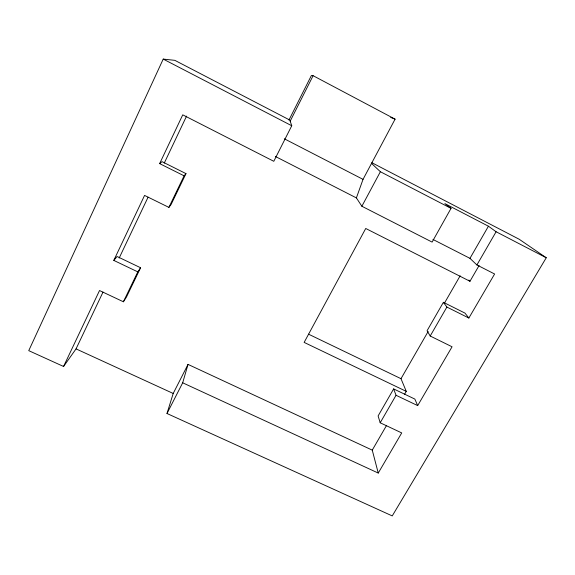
<?xml version="1.0" encoding="UTF-8"?>
<svg xmlns="http://www.w3.org/2000/svg" width="575" height="575" viewBox="0 0 575 575"><rect width="100%" height="100%" fill="white"/><g stroke="black" fill="none" stroke-linecap="round" stroke-linejoin="round"><path stroke-width="0.86" d="M182.685 382.799L188.025 364.399L372.255 450.132L378.249 473.06L182.685 382.799L166.994 413.504L392.243 515.912L546.25 257.751L519.189 239.25L371.838 162.689M166.994 413.504L173.204 393.465L188.025 364.399M546.25 257.751L496.103 231.747L488.434 226.212L444.863 203.6L451.03 208.366L432.098 242.089L361.869 206.252L356.392 197.901L363.033 179.364L395.09 119.154L313.102 75.692L311.398 75.49L288.952 120.082M159.642 163.616L162.049 161.654L185.984 173.621L184.101 175.828L159.642 163.616L182.742 114.835L273.793 161.302L291.748 125.753L289.822 120.082L174.843 60.346L163.221 59.088L28.75 350.649L63.566 366.476L76.044 348.888L103.004 292.107M63.566 366.476L99.532 290.533L123.395 301.774L126.442 297.074L140.588 267.749L117.084 256.5L113.8 260.41L137.806 271.874L140.588 267.749M113.8 260.41L144.577 195.414L168.892 207.388L171.07 204.535L185.984 173.621M119.176 258.038L148.062 197.211M164.242 163.142L186.573 116.1M123.395 301.774L137.806 271.874M168.892 207.388L184.101 175.828M290.188 121.16L313.102 75.692M361.869 206.252L380.377 171.724L371.529 163.408M432.932 239.43L469.962 258.348L476.905 264.96L494.615 273.995L468.869 318.033L464.952 313.088L443.397 302.313L427.067 330.733L430.201 336.016L452.065 346.783L417.68 405.612L414.855 399.079L393.638 388.916L378.113 415.941L380.19 422.776L401.717 432.918L378.249 473.06M469.962 258.348L488.434 226.212M404.477 394.464L406.266 391.367L400.998 378.695L428.138 331.502M444.152 303.65L460.165 275.799M380.19 422.776L396.046 395.277L393.638 388.916M430.201 336.016L446.89 307.057L443.397 302.313M476.905 264.96L496.103 231.747M372.255 450.132L386.573 425.392M406.266 391.367L304.146 342.405L365.736 228.476L469.969 281.283L479.097 265.513M390.705 117.422L395.09 119.154M76.044 348.888L173.204 393.465M396.046 395.277L417.68 405.612M308.531 334.176L400.998 378.695M446.89 307.057L468.869 318.033M275.339 156.45L356.392 197.901M284.309 138.783L363.033 179.364M163.221 59.088L291.748 125.753M380.377 171.724L451.03 208.366M468.826 280.054L469.969 281.283"/></g></svg>
